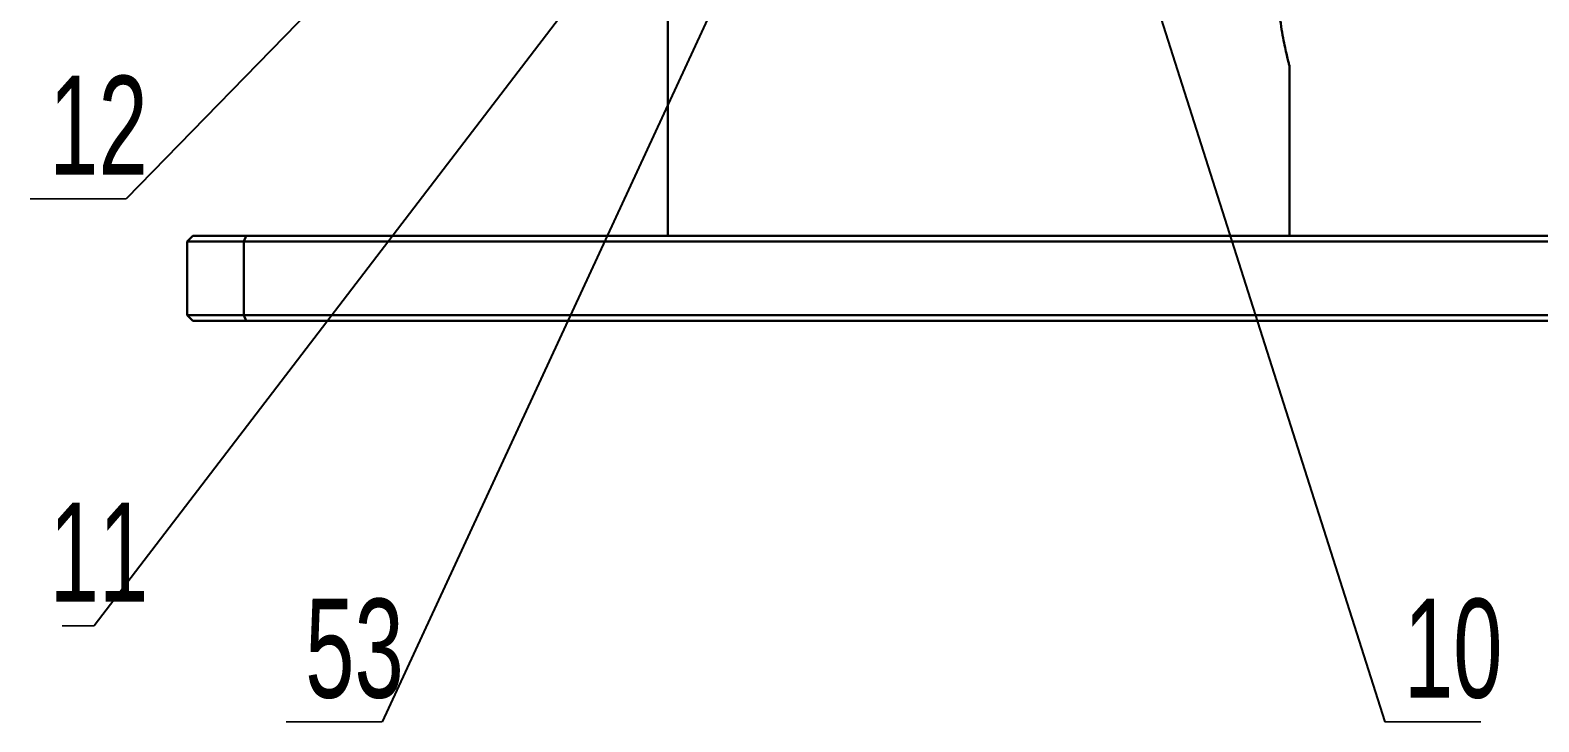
# Model space of a CAD drawing. Header units: millimetres. Extents: x 13 to 7248, y -1201 to 1478.
# Drawn here: x 816.5 to 1083.4, y 724.5 to 846.8 of the extents above; entities that cross this region are included whole.
import ezdxf

# ---------------------------------------------------------------- set-up
doc = ezdxf.new("R2010")
doc.units = ezdxf.units.MM
doc.header["$LTSCALE"] = 5
doc.linetypes.add('SLD-实线', pattern=[0])
doc.layers.get('0').update_dxf_attribs({"lineweight": 30})
doc.layers.add('标注线', color=4, linetype='SLD-实线')
doc.styles.add('SLDTEXTSTYLE4', font='', dxfattribs={"width": 0.67})
doc.styles.get("Standard").update_dxf_attribs({"font": ''})
doc.styles.get('SLDTEXTSTYLE4').set_extended_font_data('汉仪长仿宋体')
doc.styles.get('Standard').set_extended_font_data('SimSun')
doc.dimstyles.new('SLDDIMSTYLE0', dxfattribs={"dimtxt": 0.18, "dimasz": 4, "dimexe": 0, "dimexo": 0.0625, "dimgap": 0, "dimtad": 0, "dimtih": 1, "dimtoh": 1, "dimdec": 0, "dimrnd": 1e-09, "dimzin": 0, "dimdsep": 46, "dimtxsty": 'Standard', "dimblk1": 'DOT', "dimblk2": 'DOT', "dimsah": 1, "dimcen": 0.09, "dimadec": 0, "dimazin": 0, "dimtfac": 4, "dimtdec": 0, "dimtofl": 0, "dimtmove": 0, "dimatfit": 3, "dimldrblk": 'DOT', "dimfxl": 0, "dimfrac": 2, "dimtolj": 1, "dimtzin": 0, "dimarcsym": 0})

# ---------------------------------------------------------------- blocks, each defined once
blk = doc.blocks.new('SW_NOTE_18')
at = {"color": 0, "linetype": 'SLD-实线', "lineweight": 15}
for p, q in [((-16.98, 0), (0, 0)), ((0, 0), (-16.98, 0)), ((-16.98, 0), (0, 0)), ((0, 0), (-16.98, 0)), ((-16.98, 0), (0, 0)), ((0, 0), (-16.98, 0))]:
    blk.add_line(p, q, dxfattribs=at)
at = {"color": 0, "linetype": 'SLD-实线', "lineweight": 15, "insert": (-13.62, 21.76), "char_height": 17.5, "attachment_point": 1, "style": 'SLDTEXTSTYLE4'}
blk.add_mtext('53', dxfattribs=at)
blk = doc.blocks.new('_DOT')
at = {"color": 0, "linetype": 'ByBlock', "lineweight": -2}
blk.add_line((-0.5, 0), (-1, 0), dxfattribs=at)
at = {"color": 0, "linetype": 'ByBlock', "const_width": 0.5}
blk.add_lwpolyline([(-0.25, 0, 1), (0.25, 0, 1)], format="xyb", close=True, dxfattribs=at)
blk = doc.blocks.new('SW_NOTE_20')
at = {"color": 0, "linetype": 'SLD-实线', "lineweight": 15}
for p, q in [((0, 0), (16.98, 0)), ((16.98, 0), (0, 0)), ((0, 0), (16.98, 0)), ((16.98, 0), (0, 0)), ((0, 0), (16.98, 0)), ((16.98, 0), (0, 0))]:
    blk.add_line(p, q, dxfattribs=at)
at = {"color": 0, "linetype": 'SLD-实线', "lineweight": 15, "insert": (3.36, 21.76), "char_height": 17.5, "attachment_point": 1, "style": 'SLDTEXTSTYLE4'}
blk.add_mtext('10', dxfattribs=at)
blk = doc.blocks.new('SW_NOTE_21')
at = {"color": 0, "linetype": 'SLD-实线', "lineweight": 15}
for p, q in [((-16.98, 0), (0, 0)), ((0, 0), (-16.98, 0)), ((-16.98, 0), (0, 0)), ((0, 0), (-16.98, 0)), ((-16.98, 0), (0, 0)), ((0, 0), (-16.98, 0))]:
    blk.add_line(p, q, dxfattribs=at)
at = {"color": 0, "linetype": 'SLD-实线', "lineweight": 15, "insert": (-13.62, 21.76), "char_height": 17.5, "attachment_point": 1, "style": 'SLDTEXTSTYLE4'}
blk.add_mtext('12', dxfattribs=at)
blk = doc.blocks.new('SW_NOTE_27')
at = {"color": 0, "linetype": 'SLD-实线', "lineweight": 15}
for p, q in [((-5.66, 0), (0, 0)), ((0, 0), (-5.66, 0)), ((-5.66, 0), (0, 0)), ((0, 0), (-5.66, 0)), ((-5.66, 0), (0, 0)), ((0, 0), (-5.66, 0))]:
    blk.add_line(p, q, dxfattribs=at)
at = {"color": 0, "linetype": 'SLD-实线', "lineweight": 15, "insert": (0.84, 21.76), "char_height": 17.5, "attachment_point": 2, "style": 'SLDTEXTSTYLE4'}
blk.add_mtext('11', dxfattribs=at)

msp = doc.modelspace()

# ---------------------------------------------------------------- linework, layer by layer
for p, q in [((929.2791, 900.4245), (929.2791, 810.4245)), ((1039.2791, 810.4245), (1039.2791, 840.4479)), ((844.2791, 809.4245), (845.2791, 810.4245)), ((854.2791, 809.4245), (844.2791, 809.4245)), ((844.2791, 796.4245), (844.2791, 809.4245)), ((845.2791, 810.4245), (854.6933, 810.4245)), ((854.6933, 810.4245), (854.2791, 809.4245)), ((1114.2791, 809.4245), (854.2791, 809.4245)), ((854.2791, 809.4245), (854.2791, 796.4245)), ((854.6933, 810.4245), (1113.8649, 810.4245)), ((844.2791, 796.4245), (845.2791, 795.4245)), ((844.2791, 796.4245), (854.2791, 796.4245)), ((854.6933, 795.4245), (845.2791, 795.4245)), ((854.6933, 795.4245), (854.2791, 796.4245)), ((854.2791, 796.4245), (1114.2791, 796.4245)), ((1113.8649, 795.4245), (854.6933, 795.4245))]:
    msp.add_line(p, q)
msp.add_open_spline([(1039.2728, 840.4479), (1039.2748, 840.4404), (1039.2925, 840.3754), (1039.2185, 840.6459), (1039.0509, 841.2771), (1038.7905, 842.3113), (1038.4705, 843.7001), (1038.1213, 845.4189), (1037.777, 847.4523), (1037.4837, 849.7167), (1037.2745, 852.1709), (1037.1795, 854.6694), (1037.2044, 857.184), (1037.3403, 859.5885), (1037.5726, 861.8891), (1037.8734, 864.0085), (1038.2176, 865.9315), (1038.5666, 867.5827), (1038.881, 868.9078), (1039.1927, 870.1142), (1039.2459, 870.3052), (1039.2791, 870.4245)], degree=3, knots=[0, 0, 0, 0, 0.006995548, 0.060362418, 0.111286891, 0.163633698, 0.215612074, 0.269013094, 0.322484461, 0.377520295, 0.430628161, 0.485384855, 0.53669924, 0.589530414, 0.640469455, 0.692802378, 0.745305479, 0.799263658, 0.852886503, 0.908120109, 1, 1, 1, 1])

# ---------------------------------------------------------------- block references
at = {"layer": '标注线'}
for name, p in [('SW_NOTE_21', (833.4906, 816.9811)), ('SW_NOTE_27', (827.8302, 741.5094)), ('SW_NOTE_18', (878.7736, 724.5283)), ('SW_NOTE_20', (1056.1321, 724.5283))]:
    msp.add_blockref(name, p, dxfattribs=at)

# ---------------------------------------------------------------- leaders
for points in [[(988.0291, 960.4245), (878.7736, 724.5283)], [(961.8135, 948.5888), (833.4906, 816.9811)], [(956.9958, 910.3541), (827.8302, 741.5094)], [(1000.189, 900.2245), (1056.1321, 724.5283)]]:
    msp.add_leader(points, dimstyle='SLDDIMSTYLE0', dxfattribs=at)

doc.saveas('drawing.dxf')
